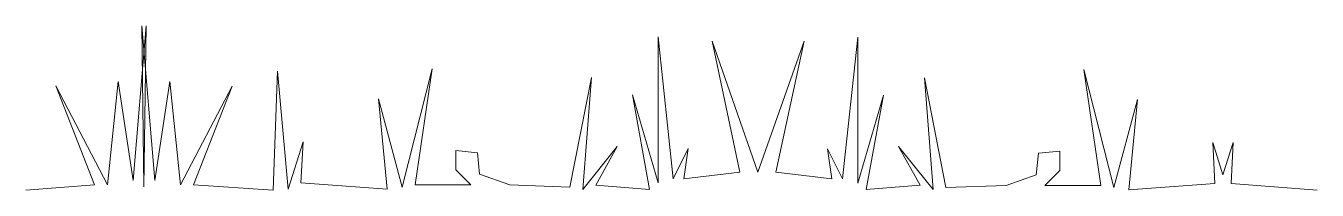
# Model space of a CAD drawing. Header units: millimetres. Extents: x 19.592 to 19.887, y 30.563 to 30.601.
import ezdxf

# ---------------------------------------------------------------- set-up
doc = ezdxf.new("R2010")
doc.units = ezdxf.units.MM
doc.layers.add('VERDE', color=94, linetype='Continuous', lineweight=9)

# ---------------------------------------------------------------- blocks, each defined once
blk = doc.blocks.new('*U75')
blk.add_lwpolyline([(0, 0), (0.0157, 0.00126), (0.00686, 0.02388), (0.01865, 0.00126), (0.02113, 0.02485), (0.02456, 0.00224), (0.02754, 0.03763), (0.02702, 0.00076), (0.02655, 0.03763), (0.02948, 0.00223), (0.03294, 0.02485), (0.03538, 0.00124), (0.04721, 0.02385), (0.03834, 0.00124), (0.05656, 0), (0.05755, 0.02728), (0.05999, 0.00024), (0.06344, 0.01106), (0.06294, 0.00171), (0.08263, 0.00023), (0.08067, 0.02088), (0.08607, 0.00071), (0.09298, 0.02775), (0.08902, 0.0012), (0.09739, 0.0012), (0.10182, 0.00119), (0.09838, 0.00464), (0.09838, 0.00906), (0.1033, 0.00857), (0.10379, 0.00365), (0.11068, 0.00119), (0.12446, 0.00068), (0.1294, 0.02576), (0.12741, 0.00019), (0.13529, 0.01002), (0.13036, 0.00117), (0.14266, 0.00018), (0.13874, 0.02181), (0.14463, 0.00165), (0.14466, 0.03508), (0.14808, 0.00263), (0.15153, 0.00951), (0.15054, 0.00263), (0.16334, 0.0041), (0.15696, 0.03409), (0.16746, 0.00409), (0.17801, 0.03408), (0.17158, 0.00409), (0.18438, 0.00261), (0.1834, 0.00949), (0.18684, 0.0026), (0.19031, 0.03505), (0.19028, 0.00162), (0.1962, 0.02177), (0.19225, 0.00014), (0.20455, 0.00112), (0.19964, 0.00997), (0.20751, 0.00013), (0.20556, 0.0257), (0.21046, 0.00062), (0.22424, 0.0011), (0.23113, 0.00355), (0.23163, 0.00847), (0.23655, 0.00896), (0.23655, 0.00453), (0.2331, 0.00109), (0.23753, 0.00109), (0.24589, 0.00108), (0.24198, 0.02764), (0.24885, 0.00059), (0.25427, 0.02074), (0.25229, 0.0001), (0.27198, 0.00156), (0.27149, 0.0109), (0.27384, 0.0035), (0.2762, 0.01089), (0.2757, 0.00155), (0.29539, 0)])

msp = doc.modelspace()

# ---------------------------------------------------------------- block references
at = {"layer": 'VERDE'}
msp.add_blockref('*U75', (19.59157, 30.56311), dxfattribs=at)

doc.saveas('drawing.dxf')
